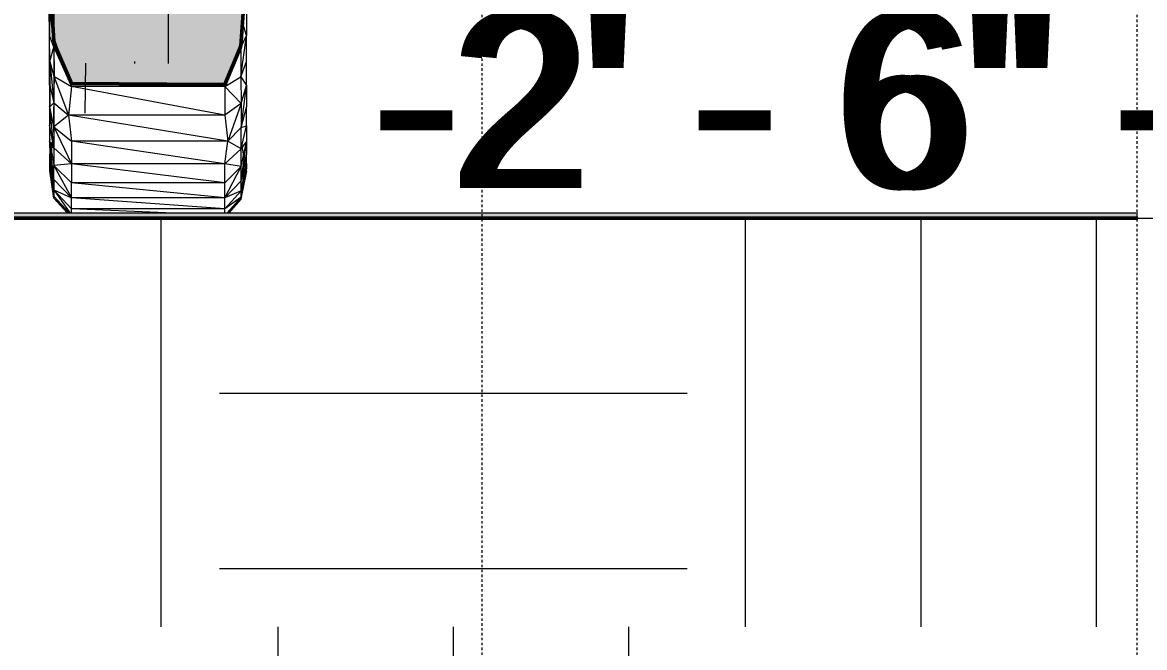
# Model space of a CAD drawing. Header units: inches. Extents: x -4179 to 1631, y -360 to 585.
# Drawn here: x 1429.9 to 1487.5, y -52 to -19.9 of the extents above; entities that cross this region are included whole.
import ezdxf

# ---------------------------------------------------------------- set-up
doc = ezdxf.new("R2010")
doc.units = ezdxf.units.IN
doc.header["$MEASUREMENT"] = 0
doc.linetypes.add('Aligning Line 1_8_', pattern=[0.25, 0.125, -0.125])
doc.linetypes.add('Grid Line 1_2_', pattern=[0.875, 0.5, -0.125, 0.125, -0.125])
for name, color, linetype, lineweight in [('0-5', 10, 'Continuous', 5), ('0-7', 7, 'Continuous', 9), ('A-FLOR-LEVL', 51, 'Continuous', 9), ('A-FLOR-LEVL-1', 51, 'Grid Line 1_2_', 9), ('A-GENM', 5, 'Continuous', 9), ('A-GENM-2', 250, 'Continuous', 50), ('C-PRKG-1', 55, 'Continuous', 9), ('C-PRKG-2', 7, 'Continuous', 9), ('C-TOPO', 7, 'Continuous', 9), ('C-TOPO-1', 250, 'Continuous', 50), ('G-ANNO-SYMB-2', 147, 'Aligning Line 1_8_', 9)]:
    doc.layers.add(name, color=color, linetype=linetype, lineweight=lineweight)
doc.styles.add('Century Gothic', font='ufonts.com_century-gothic.ttf', dxfattribs={"height": 9})

# ---------------------------------------------------------------- blocks, each defined once
blk = doc.blocks.new('CTR - 2nd Phase_rvt-2-BUILDING ELEVATION - SOUTH')
at = {"layer": 'A-FLOR-LEVL-1'}
blk.add_line((9609.49, -30), (12558.481, -30), dxfattribs=at)
at = {"layer": 'A-FLOR-LEVL', "insert": (12423.125, -19.449), "char_height": 9, "width": 150.288, "attachment_point": 1, "style": 'Century Gothic'}
blk.add_mtext('-2\' - 6" - STREET LEVEL', dxfattribs=at)
blk = doc.blocks.new('Parking_Stall_Multiple2 - street parking-1355854-BUILDING ELEVATION - SOUTH')
at = {"layer": 'C-PRKG-1'}
blk.add_hatch(color=256, dxfattribs=at).paths.add_polyline_path([(12418.725, -29.969), (12461.78, -29.969), (12461.78, -29.719), (12383.536, -29.719), (12383.536, -29.969), (12415.97, -29.969)], flags=0)
at = {"layer": 'C-PRKG-2'}
for p, q in [((12383.536, -29.719), (12461.78, -29.719)), ((12461.78, -29.969), (12383.536, -29.969))]:
    blk.add_line(p, q, dxfattribs=at)
blk = doc.blocks.new('Land_Rover_Evoque_-_SUV_Car_Vehicle_Automobile_13067 - Land Rover EVOQUE_dwg-V31-BUILDING ELEVATION - SOUTH')
at = {"layer": 'A-GENM'}
blk.add_hatch(color=256, dxfattribs=at).paths.add_polyline_path([(12414.924, -23.136), (12415.752, -21.116), (12415.949, -17.664), (12415.973, -14.54), (12415.85, -11.445), (12415.696, -9.678), (12414.877, -7.793), (12407, -7.882), (12406.122, -10.014), (12405.98, -13.466), (12405.964, -16.331), (12406.073, -19.685), (12406.19, -21.054), (12406.45, -21.703), (12407.048, -23.082), (12414.924, -23.136)], flags=0)
for p, q in [((12406.153, -18.352), (12406.139, -21.945)), ((12406.153, -18.352), (12406.141, -22.523)), ((12412.037, -20.117), (12412.041, -18.746)), ((12405.915, -20.609), (12405.912, -19.197)), ((12405.928, -19.203), (12405.93, -20.615)), ((12405.928, -19.203), (12406.145, -21.21)), ((12406.061, -19.473), (12406.144, -20.917)), ((12415.868, -19.463), (12415.833, -19.95)), ((12416.028, -19.208), (12416.03, -20.622)), ((12412.034, -21.17), (12412.037, -20.117)), ((12415.749, -21.151), (12415.833, -19.95)), ((12416.03, -20.622), (12415.833, -19.95)), ((12405.915, -20.609), (12405.93, -20.55)), ((12405.919, -21.939), (12405.915, -20.609)), ((12405.93, -20.745), (12405.915, -20.609)), ((12405.932, -21.945), (12405.93, -20.615)), ((12406.145, -21.21), (12405.93, -20.615)), ((12415.75, -21.238), (12416.03, -20.622)), ((12415.752, -22.731), (12416.03, -20.622)), ((12416.033, -21.952), (12416.03, -20.622)), ((12405.932, -21.945), (12406.145, -21.21)), ((12406.144, -20.917), (12406.211, -21.117)), ((12406.144, -20.917), (12406.145, -21.21)), ((12406.145, -21.21), (12406.211, -21.117)), ((12406.145, -21.21), (12406.147, -22.699)), ((12406.145, -21.21), (12407.048, -23.237)), ((12406.145, -21.21), (12406.261, -21.266)), ((12406.261, -21.266), (12406.211, -21.117)), ((12407.048, -23.082), (12406.261, -21.266)), ((12412.032, -21.828), (12412.034, -21.17)), ((12415.75, -21.238), (12414.924, -23.239)), ((12414.924, -23.136), (12415.716, -21.254)), ((12415.716, -21.254), (12415.749, -21.151)), ((12415.75, -21.238), (12415.749, -21.151)), ((12415.75, -21.238), (12415.752, -22.731)), ((12405.932, -21.873), (12405.919, -21.939)), ((12406.157, -21.921), (12406.164, -21.681)), ((12412.03, -22.054), (12412.032, -21.828)), ((12405.922, -23.169), (12405.919, -21.939)), ((12405.932, -21.945), (12405.934, -23.174)), ((12405.932, -21.945), (12406.147, -22.699)), ((12405.932, -21.945), (12406.149, -24.072)), ((12406.139, -21.945), (12406.142, -23.512)), ((12406.139, -21.945), (12406.143, -23.892)), ((12406.139, -21.945), (12406.142, -23.491)), ((12406.157, -21.921), (12406.141, -24.276)), ((12407.75, -24.608), (12407.785, -22.029)), ((12410.29, -21.945), (12410.29, -22.055)), ((12415.752, -22.731), (12416.033, -21.952)), ((12416.034, -23.182), (12416.033, -21.952)), ((12405.934, -22.939), (12405.922, -23.169)), ((12406.147, -22.699), (12406.149, -24.072)), ((12406.147, -22.699), (12407.048, -23.237)), ((12406.147, -22.699), (12406.901, -24.712)), ((12414.924, -23.239), (12415.752, -22.731)), ((12415.752, -22.731), (12415.754, -24.109)), ((12415.752, -22.731), (12416.034, -23.182)), ((12405.922, -23.169), (12405.927, -23.136)), ((12405.922, -23.169), (12405.925, -24.279)), ((12405.934, -23.174), (12405.936, -24.283)), ((12405.934, -23.174), (12406.149, -24.072)), ((12406.142, -23.512), (12406.143, -23.892)), ((12407.048, -23.237), (12406.901, -24.712)), ((12407.048, -23.082), (12414.397, -23.132)), ((12407.048, -23.237), (12407.048, -23.082)), ((12414.924, -23.239), (12407.048, -23.237)), ((12414.927, -24.713), (12407.048, -23.237)), ((12414.924, -23.136), (12414.397, -23.132)), ((12414.924, -23.239), (12414.397, -23.132)), ((12414.924, -23.136), (12414.924, -23.239)), ((12414.924, -23.239), (12415.754, -24.109)), ((12414.924, -23.239), (12414.927, -24.713)), ((12415.754, -24.109), (12416.034, -23.182)), ((12415.756, -25.347), (12416.034, -23.182)), ((12416.034, -23.182), (12416.036, -24.29)), ((12405.936, -24.076), (12405.925, -24.279)), ((12406.149, -24.072), (12405.936, -24.283)), ((12406.149, -24.072), (12406.901, -24.712)), ((12406.149, -24.072), (12406.151, -25.306)), ((12415.754, -24.109), (12414.927, -24.713)), ((12415.754, -24.109), (12415.078, -26.039)), ((12415.754, -24.109), (12415.756, -25.347)), ((12405.925, -24.279), (12405.936, -24.202)), ((12405.925, -24.279), (12405.927, -25.249)), ((12405.937, -25.253), (12405.936, -24.283)), ((12406.151, -25.306), (12405.936, -24.283)), ((12406.152, -26.382), (12405.936, -24.283)), ((12406.136, -24.279), (12406.135, -24.67)), ((12406.136, -24.274), (12406.136, -24.279)), ((12406.145, -25.582), (12406.141, -24.276)), ((12406.901, -24.712), (12406.151, -25.306)), ((12414.927, -24.713), (12406.901, -24.712)), ((12415.078, -26.039), (12406.901, -24.712)), ((12406.901, -24.712), (12407.052, -26.037)), ((12414.927, -24.713), (12415.078, -26.039)), ((12415.756, -25.347), (12416.036, -24.29)), ((12416.037, -25.261), (12416.036, -24.29)), ((12405.937, -25.076), (12405.927, -25.249)), ((12405.927, -25.249), (12405.937, -25.174)), ((12405.927, -25.249), (12405.93, -26.061)), ((12405.937, -26.064), (12405.937, -25.253)), ((12406.152, -26.382), (12405.937, -25.253)), ((12406.151, -25.306), (12407.052, -26.037)), ((12406.151, -25.306), (12407.054, -27.199)), ((12406.151, -25.306), (12406.152, -26.382)), ((12415.756, -25.347), (12416.034, -25.261)), ((12415.757, -26.432), (12416.037, -25.261)), ((12416.037, -25.261), (12416.038, -26.076)), ((12415.078, -26.039), (12415.756, -25.347)), ((12415.757, -26.432), (12415.756, -25.347)), ((12405.937, -25.937), (12405.93, -26.061)), ((12405.93, -26.061), (12405.937, -26.001)), ((12405.93, -26.061), (12405.932, -26.705)), ((12405.937, -26.064), (12405.938, -26.707)), ((12406.152, -26.382), (12405.937, -26.064)), ((12406.154, -28.014), (12405.937, -26.064)), ((12405.937, -26.064), (12406.153, -27.294)), ((12406.045, -26.091), (12406.027, -26.687)), ((12407.054, -27.199), (12406.152, -26.382)), ((12406.152, -26.382), (12406.153, -27.294)), ((12414.929, -27.2), (12407.052, -26.037)), ((12415.078, -26.039), (12407.052, -26.037)), ((12407.052, -26.037), (12407.054, -27.199)), ((12414.929, -27.2), (12415.078, -26.039)), ((12414.929, -27.2), (12415.757, -26.432)), ((12415.757, -26.432), (12415.078, -26.039)), ((12415.757, -26.432), (12416.034, -26.081)), ((12415.758, -27.344), (12415.757, -26.432)), ((12415.758, -27.344), (12416.038, -26.076)), ((12415.758, -28.074), (12416.034, -26.101)), ((12416.036, -27.573), (12415.794, -26.209)), ((12416.038, -26.076), (12416.038, -26.72)), ((12405.938, -26.65), (12405.932, -26.705)), ((12405.934, -27.176), (12405.932, -26.705)), ((12405.937, -27.561), (12406.027, -26.687)), ((12405.938, -26.707), (12405.938, -27.178)), ((12406.154, -28.014), (12405.938, -26.707)), ((12415.758, -28.074), (12416.038, -26.72)), ((12416.038, -27.19), (12416.038, -26.72)), ((12405.935, -27.465), (12405.934, -27.176)), ((12405.937, -27.561), (12405.935, -27.465)), ((12405.937, -27.561), (12405.938, -27.465)), ((12406.152, -28.963), (12405.937, -27.561)), ((12405.937, -27.561), (12406.153, -28.858)), ((12405.938, -27.178), (12405.938, -27.465)), ((12406.154, -28.014), (12405.938, -27.178)), ((12405.938, -27.178), (12406.154, -28.541)), ((12405.938, -27.178), (12406.153, -28.858)), ((12406.153, -28.858), (12405.938, -27.465)), ((12407.054, -27.199), (12406.153, -27.294)), ((12406.154, -28.014), (12406.153, -27.294)), ((12406.153, -27.294), (12407.055, -28.945)), ((12406.153, -27.294), (12407.054, -28.178)), ((12414.931, -28.18), (12407.054, -27.199)), ((12414.929, -27.2), (12407.054, -27.199)), ((12407.054, -27.199), (12407.054, -28.178)), ((12415.758, -27.344), (12414.929, -27.2)), ((12414.931, -28.18), (12414.929, -27.2)), ((12414.931, -28.948), (12415.758, -27.344)), ((12415.758, -27.344), (12414.931, -28.18)), ((12415.756, -29.023), (12416.036, -27.573)), ((12415.758, -28.592), (12416.038, -27.19)), ((12415.758, -28.074), (12416.034, -27.202)), ((12415.758, -28.074), (12415.758, -27.344)), ((12415.758, -28.918), (12416.037, -27.478)), ((12415.758, -28.592), (12416.034, -27.49)), ((12416.036, -27.573), (12415.758, -28.918)), ((12416.036, -27.573), (12416.035, -27.477)), ((12416.036, -27.573), (12416.037, -27.478)), ((12416.038, -27.19), (12416.037, -27.478)), ((12406.154, -28.014), (12406.154, -28.541)), ((12406.154, -28.014), (12407.055, -28.945)), ((12414.931, -28.948), (12407.054, -28.178)), ((12414.931, -28.18), (12407.054, -28.178)), ((12407.055, -28.945), (12407.054, -28.178)), ((12414.931, -28.948), (12415.758, -28.074)), ((12414.931, -28.948), (12414.931, -28.18)), ((12415.758, -28.592), (12415.758, -28.074)), ((12406.154, -28.541), (12406.153, -28.858)), ((12406.154, -28.541), (12406.966, -29.719)), ((12406.154, -28.541), (12407.055, -29.512)), ((12406.154, -28.541), (12407.055, -28.945)), ((12414.931, -29.514), (12415.758, -28.592)), ((12415.758, -28.592), (12414.931, -28.948)), ((12415.758, -28.918), (12415.758, -28.592)), ((12406.152, -28.963), (12406.153, -28.858)), ((12406.834, -29.719), (12406.152, -28.963)), ((12406.152, -28.963), (12406.923, -29.719)), ((12406.153, -28.858), (12406.937, -29.719)), ((12414.931, -29.514), (12407.055, -28.945)), ((12414.931, -28.948), (12407.055, -28.945)), ((12407.055, -29.512), (12407.055, -28.945)), ((12415.758, -28.918), (12414.931, -29.514)), ((12414.931, -29.514), (12414.931, -28.948)), ((12415.047, -29.719), (12415.758, -28.918)), ((12415.756, -29.023), (12415.061, -29.719)), ((12415.145, -29.719), (12415.756, -29.023)), ((12415.756, -29.023), (12415.758, -28.918)), ((12411.89, -29.719), (12407.055, -29.512)), ((12414.931, -29.514), (12407.055, -29.512)), ((12407.055, -29.719), (12407.055, -29.512)), ((12414.931, -29.719), (12414.931, -29.514))]:
    blk.add_line(p, q, dxfattribs=at)
at = {"layer": 'A-GENM-2'}
for p, q in [((12406.144, -20.917), (12406.061, -19.473)), ((12415.868, -19.463), (12415.833, -19.95)), ((12415.833, -19.95), (12415.749, -21.151)), ((12406.211, -21.117), (12406.144, -20.917)), ((12406.261, -21.266), (12406.211, -21.117)), ((12407.048, -23.082), (12406.261, -21.266)), ((12415.716, -21.254), (12414.924, -23.136)), ((12415.749, -21.151), (12415.716, -21.254)), ((12414.397, -23.132), (12407.048, -23.082)), ((12414.924, -23.136), (12414.397, -23.132))]:
    blk.add_line(p, q, dxfattribs=at)
blk = doc.blocks.new('Land_Rover_Evoque_-_SUV_Car_Vehicle_Automobile_13067 - Land_Rover_Evoque_-_SUV_Car_Vehicle_Automobile_13067-V32-BUILDING ELEVATION - SOUTH')
blk.add_blockref('Land_Rover_Evoque_-_SUV_Car_Vehicle_Automobile_13067 - Land Rover EVOQUE_dwg-V31-BUILDING ELEVATION - SOUTH', (0, 0))
blk = doc.blocks.new('CTR  - Topography_rvt-2-BUILDING ELEVATION - SOUTH')
at = {"layer": 'C-TOPO'}
h = blk.add_hatch(dxfattribs=at)
h.set_pattern_fill('FP_70', color=256, style=0, pattern_type=2)
h.set_pattern_definition([(0, (0, 0), (24, 24), [24, -24]), (0, (0, 9), (24, 24), [24, -24]), (0, (0, 18), (24, 24), [24, -24]), (90, (3, 21), (-24, 24), [24, -24]), (90, (12, 21), (-24, 24), [24, -24]), (90, (21, 21), (-24, 24), [24, -24])])
h.paths.add_polyline_path([(12375.069, -206.506), (12461.78, -206.506), (12461.78, -30), (12375.069, -30), (12375.069, -114.821)], flags=0)
blk.add_line((12375.069, -30), (12461.78, -30), dxfattribs=at)
at = {"layer": 'C-TOPO-1'}
blk.add_line((12461.78, -30), (12375.069, -30), dxfattribs=at)
at = {"layer": '0-7'}
for name in ['Land_Rover_Evoque_-_SUV_Car_Vehicle_Automobile_13067 - Land_Rover_Evoque_-_SUV_Car_Vehicle_Automobile_13067-V32-BUILDING ELEVATION - SOUTH', 'Parking_Stall_Multiple2 - street parking-1355854-BUILDING ELEVATION - SOUTH']:
    blk.add_blockref(name, (0, 0), dxfattribs=at)
blk = doc.blocks.new('CTR - 1st Phase - Common Walls_rvt-2-BUILDING ELEVATION - SOUTH')
at = {"layer": 'A-FLOR-LEVL-1'}
blk.add_line((9609.49, -30), (12558.481, -30), dxfattribs=at)
at = {"layer": 'G-ANNO-SYMB-2'}
for p, q in [((12428.118, 526.953), (12428.118, -206.506)), ((12461.731, 526.953), (12461.731, -145.839))]:
    blk.add_line(p, q, dxfattribs=at)
at = {"layer": 'A-FLOR-LEVL', "insert": (12423.125, -19.449), "char_height": 9, "width": 150.288, "attachment_point": 1, "style": 'Century Gothic'}
blk.add_mtext('-2\' - 6" - STREET LEVEL', dxfattribs=at)
blk = doc.blocks.new('CTR - 1st Phase -Stairs _ Elevators_rvt-2-BUILDING ELEVATION - SOUTH')
at = {"layer": 'A-FLOR-LEVL-1'}
blk.add_line((9609.49, -30), (12558.481, -30), dxfattribs=at)
at = {"layer": 'G-ANNO-SYMB-2'}
blk.add_line((12461.731, 526.953), (12461.731, -206.492), dxfattribs=at)
at = {"layer": 'A-FLOR-LEVL', "insert": (12423.125, -19.449), "char_height": 9, "width": 150.288, "attachment_point": 1, "style": 'Century Gothic'}
blk.add_mtext('-2\' - 6" - STREET LEVEL', dxfattribs=at)

msp = doc.modelspace()

# ---------------------------------------------------------------- linework, layer by layer
at = {"layer": 'A-FLOR-LEVL-1'}
msp.add_line((-1364.3938, -30), (1583.0971, -30), dxfattribs=at)

# ---------------------------------------------------------------- block references
at = {"layer": '0-5'}
for name in ['CTR - 2nd Phase_rvt-2-BUILDING ELEVATION - SOUTH', 'CTR - 1st Phase - Common Walls_rvt-2-BUILDING ELEVATION - SOUTH', 'CTR - 1st Phase -Stairs _ Elevators_rvt-2-BUILDING ELEVATION - SOUTH', 'CTR  - Topography_rvt-2-BUILDING ELEVATION - SOUTH']:
    msp.add_blockref(name, (-10974.6342, 0), dxfattribs=at)

# ---------------------------------------------------------------- texts
at = {"layer": 'A-FLOR-LEVL', "insert": (1447.7406, -19.4492), "char_height": 9, "width": 150.288, "attachment_point": 1, "style": 'Century Gothic'}
msp.add_mtext('-2\' - 6" - STREET LEVEL', dxfattribs=at)

doc.saveas('drawing.dxf')
